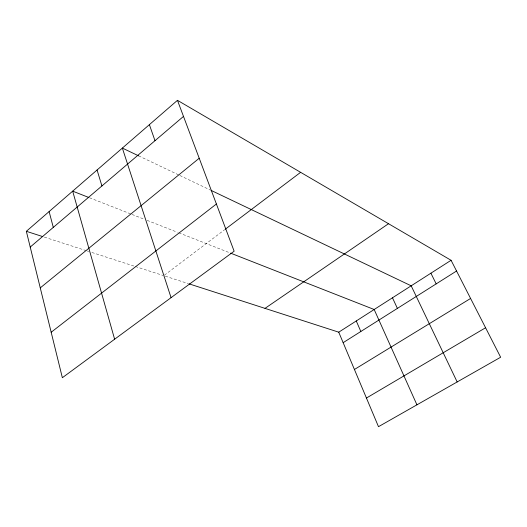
<?xml version="1.0" encoding="UTF-8"?>
<svg xmlns="http://www.w3.org/2000/svg" width="527" height="527" viewBox="0 0 527 527"><rect width="100%" height="100%" fill="white"/><g stroke="black" fill="none" stroke-linecap="round" stroke-linejoin="round"><path stroke-width="0.4" stroke-dasharray="2.63 1.98" d="M164.404 275.186L224.528 229.785M44.367 237.124L86.454 250.714M87.225 250.964L88.78 251.465M91.882 252.466L133.805 266.01M135.34 266.504L162.981 275.43M165.287 276.174L188.304 283.605M89.498 197.75L131.282 214.153M132.033 214.449L144.108 219.186M147.125 220.372L177.27 232.209M178.798 232.802L229.858 252.848M138.667 155.86L179.108 175.142M179.839 175.491L210.385 190.063"/><path stroke-width="0.79" d="M177.454 100.321L234.14 251.214L62.357 377.721L26.35 231.307L177.454 100.321L451.072 260.285L500.65 357.234L378.491 426.679L338.736 332.181L189.074 283.855M30.223 247.064L183.495 116.401M40.263 287.887L199.213 158.245M51.172 332.247L216.399 204.002M225.181 229.291L300.614 172.329M265.002 308.374L388.518 223.718M338.736 332.181L451.072 260.285M343.143 342.669L456.553 271.01M354.427 369.48L470.591 298.46M366.436 398.03L485.578 327.761M26.35 231.307L42.799 236.616M88.734 197.454L72.673 191.149L114.622 339.223M230.615 253.144L374.177 309.501L416.929 404.828M138.667 155.86L122.356 148.08L171.071 297.663M211.11 190.405L411.185 285.812L457.166 381.95M430.902 273.197L436.185 283.882M392.477 297.788L397.391 308.394M356.265 320.963L360.837 331.49M149.385 124.655L154.991 140.696M97.073 169.997L101.922 185.945M49.116 211.571L53.293 227.394"/></g></svg>
